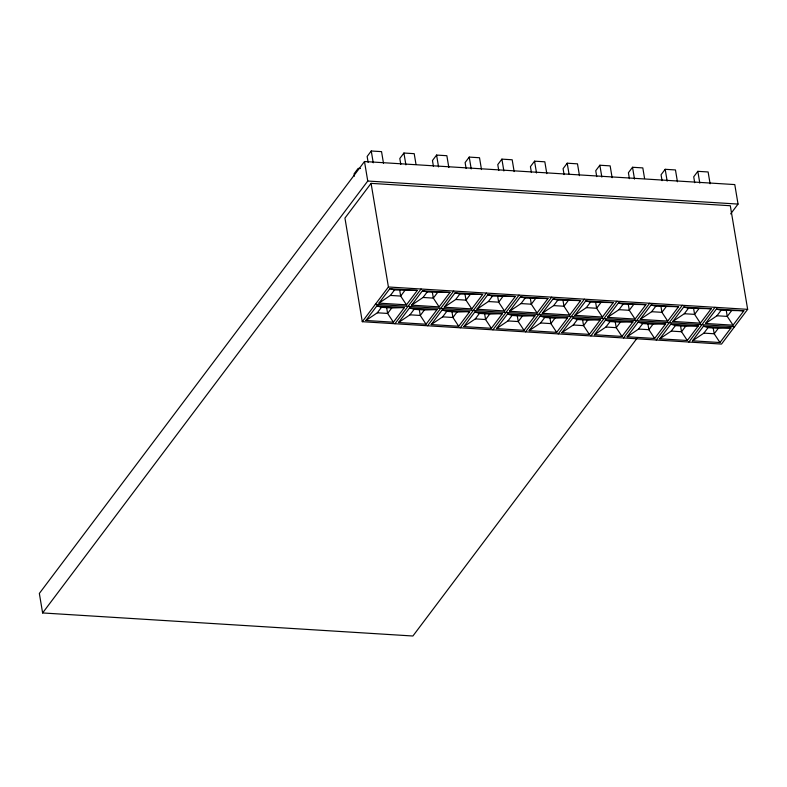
<?xml version="1.0" encoding="UTF-8"?>
<svg xmlns="http://www.w3.org/2000/svg" width="787" height="787" viewBox="0 0 787 787"><rect width="100%" height="100%" fill="white"/><g stroke="black" fill="none" stroke-linecap="round" stroke-linejoin="round"><path stroke-width="1.18" d="M383.525 163.46L381.547 151.635L371.257 150.996L367.145 156.465L368.139 162.378M730.651 213.897L738.039 204.079L734.783 184.581L364.489 161.522L39.35 593.437L42.616 612.945L412.9 636.004L636.801 338.567M42.616 612.945L367.755 181.03L364.489 161.522M371.08 183.361L344.942 218.078L362.286 321.696L721.512 344.067L747.65 309.35L730.306 205.732L371.08 183.361L388.414 286.98L362.286 321.696M415.989 164.316L414.208 153.672L403.918 153.032L399.806 158.502L400.79 164.414M448.836 167.523L446.859 155.708L436.578 155.069L432.457 160.528L433.45 166.441M481.496 169.559L479.519 157.744L469.229 157.095L465.117 162.565L466.111 168.477M365.886 320.486L376.894 305.868L404.41 307.579L393.402 322.198L365.886 320.486L377.337 312.793L381.449 307.323L391.739 307.963L404.41 307.579M378.95 303.133L389.811 288.711L417.317 290.423L406.466 304.844L378.95 303.133L390.401 295.43L394.513 289.96L417.317 290.423M514.157 171.596L512.18 159.771L501.89 159.131L497.778 164.601L498.761 170.513M391.739 307.963L387.617 313.433L377.337 312.793M404.803 290.6L400.681 296.069L390.401 295.43M394.936 323.732L421.075 289.006M398.537 322.522L409.555 307.894L437.06 309.606L426.052 324.234L398.537 322.522L409.988 314.82L414.11 309.35L424.39 309.999L437.06 309.606M411.611 305.159L422.462 290.747L449.977 292.459L439.126 306.881L411.611 305.159L423.062 297.466L427.174 291.997L449.977 292.459M546.817 173.632L544.83 161.807L534.55 161.168L530.428 166.637L531.422 172.54M424.39 309.999L420.278 315.459L409.988 314.82M437.464 292.636L433.342 298.106L423.062 297.466M427.597 325.759L453.735 291.042M431.197 324.559L442.205 309.93L469.721 311.642L458.713 326.271L431.197 324.559L442.648 316.856L446.76 311.386L457.05 312.026L469.721 311.642M444.262 307.196L455.122 292.774L482.638 294.486L471.777 308.907L444.262 307.196L455.712 299.493L459.834 294.033L482.638 294.486M579.468 175.658L577.491 163.844L567.211 163.204L563.089 168.664L564.082 174.576M457.05 312.026L452.938 317.495L442.648 316.856M470.114 294.672L466.002 300.142L455.712 299.493M460.257 327.795L486.386 293.079M463.858 326.585L474.866 311.967L502.381 313.679L491.373 328.297L463.858 326.585L475.309 318.892L479.421 313.423L489.711 314.062L502.381 313.679M476.922 309.232L487.783 294.81L515.288 296.522L504.437 310.944L476.922 309.232L488.373 301.529L492.485 296.06L515.288 296.522M612.129 177.695L610.151 165.87L599.861 165.231L595.749 170.7L596.733 176.613M489.711 314.062L485.589 319.532L475.309 318.892M502.775 296.699L498.663 302.169L488.373 301.529M492.918 329.832L519.046 295.115M496.518 328.622L507.526 313.993L535.042 315.715L524.024 330.333L496.518 328.622L507.959 320.919L512.081 315.459L522.361 316.099L535.042 315.715M509.582 311.258L520.433 296.847L547.949 298.558L537.098 312.98L509.582 311.258L521.033 303.566L525.145 298.096L547.949 298.558M644.583 178.541L642.812 167.906L632.522 167.267L628.41 172.737L629.393 178.649M522.361 316.099L518.249 321.558L507.959 320.919M535.435 298.735L531.314 304.205L521.033 303.566M525.568 331.858L551.707 297.142M529.169 330.658L540.177 316.03L567.693 317.741L556.684 332.37L529.169 330.658L540.62 322.955L544.732 317.486L555.022 318.125L567.693 317.741M542.243 313.295L553.094 298.873L580.609 300.595L569.749 315.007L542.243 313.295L553.684 305.602L557.806 300.132L580.609 300.595M677.44 181.758L675.462 169.943L665.182 169.303L661.06 174.763L662.054 180.676M555.022 318.125L550.91 323.595L540.62 322.955M568.086 300.772L563.974 306.241L553.684 305.602M558.229 333.895L584.367 299.178M561.829 332.685L572.838 318.066L600.353 319.778L589.345 334.406L561.829 332.685L573.28 324.992L577.392 319.522L587.682 320.161L600.353 319.778M574.894 315.331L585.754 300.909L613.27 302.621L602.409 317.043L574.894 315.331L586.345 307.628L590.457 302.159L613.27 302.621M710.1 183.794L708.123 171.969L697.833 171.33L693.721 176.8L694.705 182.712M587.682 320.161L583.561 325.631L573.28 324.992M600.747 302.808L596.635 308.268L586.345 307.628M590.889 335.931L617.018 301.214M594.49 334.721L605.498 320.093L633.014 321.814L621.996 336.433L594.49 334.721L605.931 327.018L610.053 321.558L620.333 322.198L633.014 321.814M607.554 317.368L618.405 302.946L645.92 304.658L635.07 319.079L607.554 317.368L619.005 309.665L623.117 304.195L645.92 304.658M620.333 322.198L616.221 327.667L605.931 327.018M633.407 304.835L629.285 310.304L619.005 309.665M623.54 337.967L649.678 303.241M627.141 336.757L638.149 322.129L665.664 323.841L654.656 338.469L627.141 336.757L638.591 329.055L642.704 323.585L652.994 324.234L665.664 323.841M640.215 319.394L651.065 304.972L678.581 306.694L667.73 321.106L640.215 319.394L651.656 311.701L655.778 306.232L678.581 306.694M652.994 324.234L648.882 329.694L638.591 329.055M666.058 306.871L661.946 312.341L651.656 311.701M656.201 339.994L682.339 305.277M659.801 338.794L670.809 324.165L698.325 325.877L687.317 340.505L659.801 338.794L671.252 331.091L675.364 325.621L685.654 326.261L698.325 325.877M672.865 321.43L683.726 307.009L711.241 308.72L700.381 323.142L672.865 321.43L684.316 313.728L688.428 308.268L711.241 308.72M685.654 326.261L681.532 331.73L671.252 331.091M698.718 308.907L694.606 314.367L684.316 313.728M688.861 342.03L714.99 307.314M692.462 340.82L703.47 326.202L730.985 327.913L719.977 342.532L692.462 340.82L703.912 333.127L708.025 327.658L718.305 328.297L730.985 327.913M705.526 323.467L716.377 309.045L743.892 310.757L733.041 325.179L705.526 323.467L716.977 315.764L721.089 310.294L743.892 310.757M718.305 328.297L714.193 333.767L703.912 333.127M731.379 310.934L727.257 316.404L716.977 315.764M360.476 168.497L358.193 168.359L354.081 173.829L354.475 176.19M367.755 181.03L738.039 204.079M388.414 286.98L747.65 309.35M375.35 304.333L734.586 326.703M716.377 309.045L721.089 310.294M683.726 307.009L688.428 308.268M651.065 304.972L655.778 306.232M618.405 302.946L623.117 304.195M585.754 300.909L590.457 302.159M553.094 298.873L557.806 300.132M520.433 296.847L525.145 298.096M487.783 294.81L492.485 296.06M455.122 292.774L459.834 294.033M422.462 290.747L427.174 291.997M389.811 288.711L394.513 289.96M703.47 326.202L708.025 327.658M670.809 324.165L675.364 325.621M638.149 322.129L642.704 323.585M605.498 320.093L610.053 321.558M572.838 318.066L577.392 319.522M540.177 316.03L544.732 317.486M507.526 313.993L512.081 315.459M474.866 311.967L479.421 313.423M442.205 309.93L446.76 311.386M409.555 307.894L414.11 309.35M376.894 305.868L381.449 307.323M733.041 325.179L727.257 316.404L726.253 310.383M719.977 342.532L714.193 333.767L713.189 327.746M700.381 323.142L694.606 314.367L693.593 308.347M687.317 340.505L681.532 331.73L680.529 325.71M667.73 321.106L661.946 312.341L660.942 306.32M654.656 338.469L648.882 329.694L647.868 323.673M635.07 319.079L629.285 310.304L628.282 304.284M621.996 336.433L616.221 327.667L615.218 321.637M602.409 317.043L596.635 308.268L595.621 302.247M589.345 334.406L583.561 325.631L582.557 319.611M569.749 315.007L563.974 306.241L562.971 300.221M556.684 332.37L550.91 323.595L549.897 317.574M537.098 312.98L531.314 304.205L530.31 298.184M524.024 330.333L518.249 321.558L517.236 315.538M504.437 310.944L498.663 302.169L497.65 296.148M491.373 328.297L485.589 319.532L484.585 313.511M471.777 308.907L466.002 300.142L464.989 294.112M458.713 326.271L452.938 317.495L451.925 311.475M439.126 306.881L433.342 298.106L432.338 292.085M426.052 324.234L420.278 315.459L419.264 309.439M406.466 304.844L400.681 296.069L399.678 290.049M393.402 322.198L387.617 313.433L386.614 307.412M697.833 171.33L699.81 183.155M665.182 169.303L667.16 181.118M632.522 167.267L634.499 179.092M599.861 165.231L601.839 177.055M567.211 163.204L568.991 173.838M534.55 161.168L536.527 172.983M501.89 159.131L503.867 170.956M469.229 157.095L471.216 168.92M436.578 155.069L438.556 166.883M403.918 153.032L405.895 164.857M371.257 150.996L373.235 162.82"/></g></svg>
